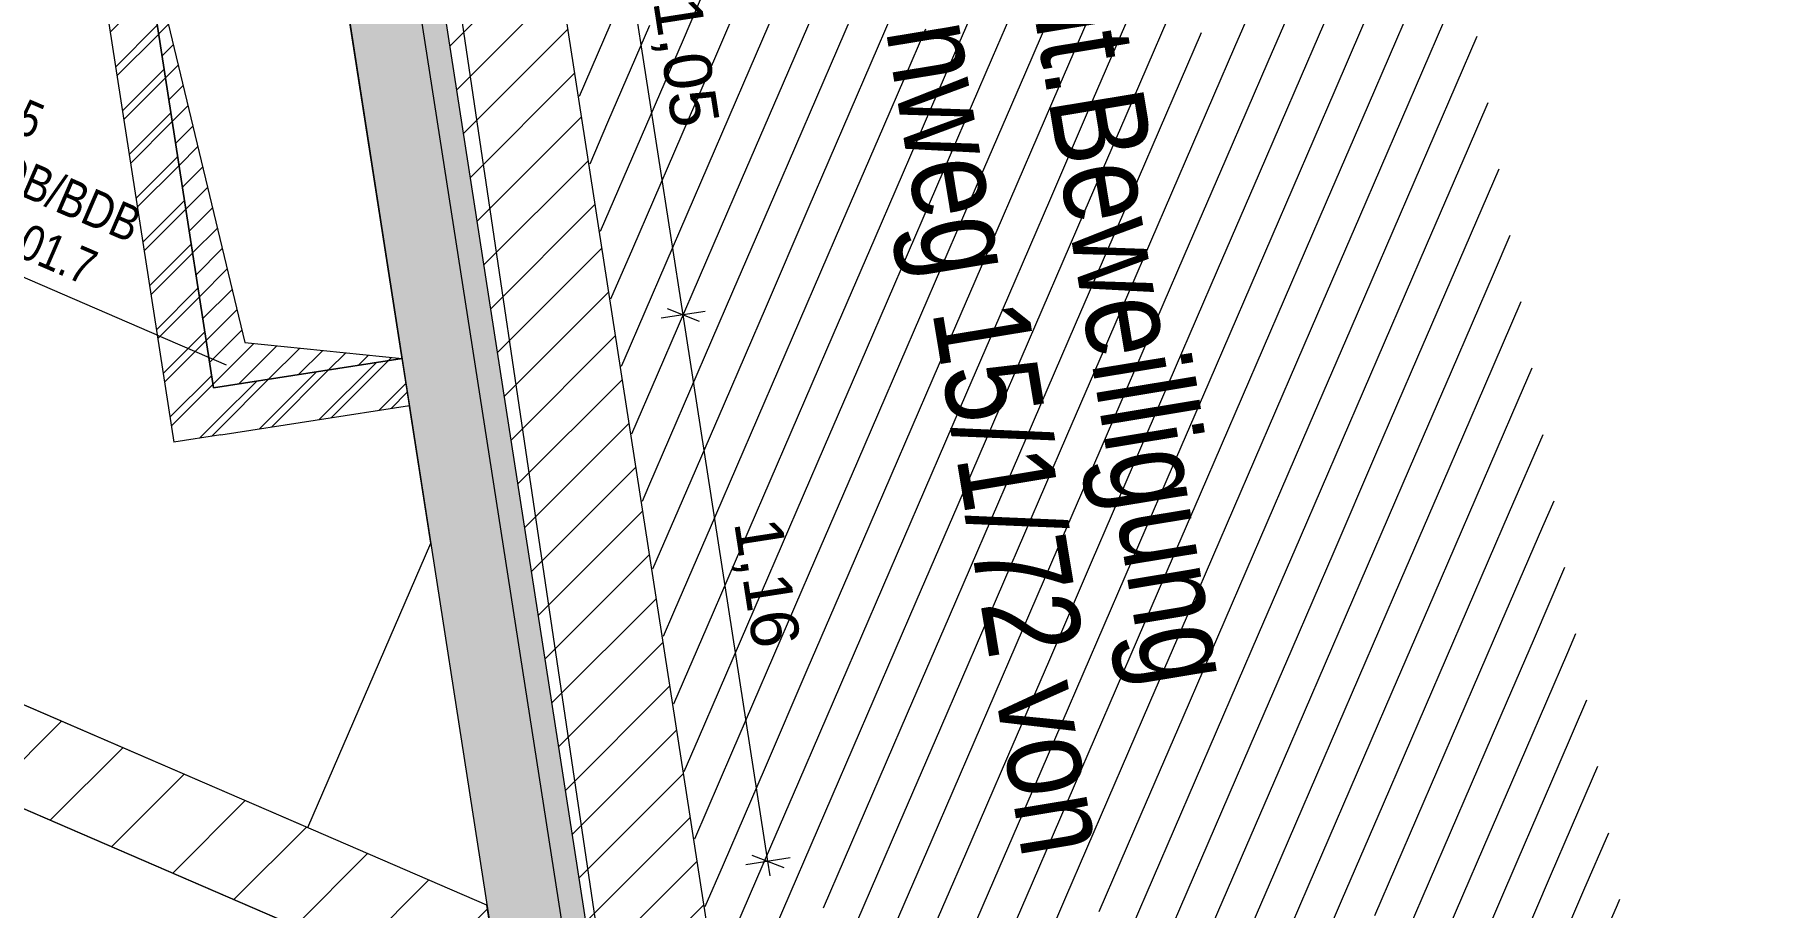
# Model space of a CAD drawing. Header units: millimetres. Extents: x 12535370 to 12566104, y 356204400 to 356234587.
# Drawn here: x 12555076 to 12558703, y 356214597 to 356216427 of the extents above; entities that cross this region are included whole.
import ezdxf
from ezdxf.enums import TextEntityAlignment as Align

# ---------------------------------------------------------------- set-up
doc = ezdxf.new("R2010")
doc.units = ezdxf.units.MM
doc.header["$MEASUREMENT"] = 0
doc.set_wipeout_variables(frame=1)
doc.linetypes.add('Dot & Dashed', pattern=[6702.78, 3527.78, -1763.89, 0, -1411.11])
doc.linetypes.add('Wipeout_Contour', pattern=[1000, 0, -1000])
for name, color, linetype in [('New_010 Aussenwände', 7, 'Continuous'), ('New_035 Decken', 7, 'Continuous'), ('New_080 Raumdefinitionen', 7, 'Continuous'), ('New_110 Bemassungen Ausführung', 7, 'Continuous'), ('New_290 Raster _ Achsen', 7, 'Continuous')]:
    doc.layers.add(name, color=color, linetype=linetype)
for name, color, linetype, lineweight in [('New_010 Aussenwände_Pen_No__1', 7, 'Continuous', 13), ('New_010 Aussenwände_Pen_No__96', 8, 'Continuous', 13), ('New_035 Decken_Pen_No__1', 7, 'Continuous', 13), ('New_110 Bemassungen Ausführung_Pen_No__1', 7, 'Continuous', 13), ('New_255 Plangrafiken_Pen_No__1', 7, 'Continuous', 13), ('New_255 Plangrafiken_Pen_No__21', 1, 'Continuous', 13), ('New_255 Plangrafiken_Pen_No__39', 8, 'Continuous', 13), ('New_290 Raster _ Achsen_Pen_No__108', 7, 'Continuous', 13), ('New_HKLS1_Pen_No__1', 7, 'Continuous', 13), ('New_HKLS1_Pen_No__21', 1, 'Continuous', 13)]:
    doc.layers.add(name, color=color, linetype=linetype, lineweight=lineweight)
doc.layers.add('New_HKLS1_Pen_No__65', color=20, linetype='Continuous', lineweight=13, true_color=0xfa2d16)
doc.styles.add('GENERATED_STYLE_1', font='arial.ttf')
doc.styles.add('GENERATED_STYLE_2', font='arial.ttf', dxfattribs={"width": 0.8})
doc.dimstyles.new('GENERATED_STYLE__1', dxfattribs={"dimtxt": 125, "dimasz": 47.5, "dimexe": 0.18, "dimexo": 2, "dimgap": 0, "dimtad": 1, "dimlfac": 0.001, "dimzin": 0, "dimdsep": 46, "dimtxsty": 'GENERATED_STYLE_1', "dimblk": 'ARROWHEAD_2', "dimblk1": 'ARROWHEAD_2', "dimblk2": 'ARROWHEAD_2', "dimcen": 0.09, "dimclrd": 7, "dimclre": 7, "dimclrt": 7, "dimadec": 0, "dimazin": 0, "dimtfac": 1, "dimtdec": 4, "dimtmove": 0, "dimatfit": 3, "dimfxl": 1, "dimtolj": 1, "dimtzin": 0, "dimarcsym": 0})
doc.dimstyles.new('GENERATED_STYLE__2', dxfattribs={"dimtxt": 100, "dimasz": 47.5, "dimexe": 0.18, "dimexo": 2, "dimgap": 0, "dimtad": 1, "dimlfac": 0.001, "dimzin": 0, "dimdsep": 46, "dimtxsty": 'GENERATED_STYLE_1', "dimblk": 'ARROWHEAD_2', "dimblk1": 'ARROWHEAD_2', "dimblk2": 'ARROWHEAD_2', "dimcen": 0.09, "dimclrd": 7, "dimclre": 7, "dimclrt": 7, "dimadec": 0, "dimazin": 0, "dimtfac": 1, "dimtdec": 4, "dimtmove": 0, "dimatfit": 3, "dimfxl": 1, "dimtolj": 1, "dimtzin": 0, "dimarcsym": 0})
pattern_1 = [(45, (12240439.16, 356160438.356), (-53.033009, 53.033009), []), (45, (12240428.55, 356160448.96), (-53.033009, 53.033009), [])]

# ---------------------------------------------------------------- blocks, each defined once
blk = doc.blocks.new('*X25', base_point=(12240439.2, 356160438.4))
at = {"layer": 'New_255 Plangrafiken_Pen_No__39', "color": 8, "linetype": 'Continuous', "lineweight": 13}
for p, q in [((12556524.2, 356216620), (12556436.1, 356216416.1)), ((12556524.2, 356216620), (12556436.1, 356216416.1)), ((12557102.7, 356216612.1), (12557014.6, 356216408.1)), ((12557102.7, 356216612.1), (12557014.6, 356216408.1)), ((12557681.1, 356216604.1), (12557593, 356216400.2)), ((12557681.1, 356216604.1), (12557593, 356216400.2)), ((12556594.2, 356216589.7), (12556506.2, 356216385.8)), ((12556594.2, 356216589.7), (12556506.2, 356216385.8)), ((12557172.7, 356216581.8), (12557084.6, 356216377.9)), ((12557172.7, 356216581.8), (12557084.6, 356216377.9)), ((12557751.2, 356216573.9), (12557663.1, 356216370)), ((12557751.2, 356216573.9), (12557663.1, 356216370)), ((12556664.3, 356216559.5), (12556576.2, 356216355.5)), ((12556664.3, 356216559.5), (12556576.2, 356216355.5)), ((12556734.4, 356216529.2), (12556646.3, 356216325.3)), ((12556734.4, 356216529.2), (12556646.3, 356216325.3)), ((12557242.8, 356216551.5), (12557154.7, 356216347.6)), ((12557242.8, 356216551.5), (12557154.7, 356216347.6)), ((12557821.2, 356216543.6), (12557733.1, 356216339.7)), ((12557821.2, 356216543.6), (12557733.1, 356216339.7)), ((12556804.4, 356216498.9), (12556716.3, 356216295)), ((12556804.4, 356216498.9), (12556716.3, 356216295)), ((12557312.8, 356216521.3), (12557224.7, 356216317.4)), ((12557312.8, 356216521.3), (12557224.7, 356216317.4)), ((12557382.9, 356216491), (12557294.8, 356216287.1)), ((12557382.9, 356216491), (12557294.8, 356216287.1)), ((12557891.3, 356216513.3), (12557803.2, 356216309.4)), ((12557891.3, 356216513.3), (12557803.2, 356216309.4)), ((12556296, 356216476.6), (12556218.4, 356216297)), ((12556296, 356216476.6), (12556218.4, 356216297)), ((12556874.5, 356216468.7), (12556786.4, 356216264.8)), ((12556874.5, 356216468.7), (12556786.4, 356216264.8)), ((12557452.9, 356216460.7), (12557364.8, 356216256.8)), ((12557452.9, 356216460.7), (12557364.8, 356216256.8)), ((12557961.3, 356216483.1), (12557873.3, 356216279.2)), ((12557961.3, 356216483.1), (12557873.3, 356216279.2)), ((12558031.4, 356216452.8), (12557943.3, 356216248.9)), ((12558031.4, 356216452.8), (12557943.3, 356216248.9)), ((12556366, 356216446.3), (12556278, 356216242.4)), ((12556366, 356216446.3), (12556278, 356216242.4)), ((12556436.1, 356216416.1), (12556348, 356216212.2)), ((12556436.1, 356216416.1), (12556348, 356216212.2)), ((12556944.5, 356216438.4), (12556856.4, 356216234.5)), ((12556944.5, 356216438.4), (12556856.4, 356216234.5)), ((12557523, 356216430.5), (12557434.9, 356216226.6)), ((12557523, 356216430.5), (12557434.9, 356216226.6)), ((12558101.4, 356216422.6), (12558013.4, 356216218.6)), ((12558101.4, 356216422.6), (12558013.4, 356216218.6)), ((12558101.7, 356216423.2), (12558101.4, 356216422.6)), ((12558101.7, 356216423.2), (12558101.4, 356216422.6)), ((12556506.2, 356216385.8), (12556418.1, 356216181.9)), ((12556506.2, 356216385.8), (12556418.1, 356216181.9)), ((12557014.6, 356216408.1), (12556926.5, 356216204.2)), ((12557014.6, 356216408.1), (12556926.5, 356216204.2)), ((12557593, 356216400.2), (12557505, 356216196.3)), ((12557593, 356216400.2), (12557505, 356216196.3)), ((12556576.2, 356216355.5), (12556488.1, 356216151.6)), ((12556576.2, 356216355.5), (12556488.1, 356216151.6)), ((12557084.6, 356216377.9), (12556996.5, 356216174)), ((12557084.6, 356216377.9), (12556996.5, 356216174)), ((12557154.7, 356216347.6), (12557066.6, 356216143.7)), ((12557154.7, 356216347.6), (12557066.6, 356216143.7)), ((12557663.1, 356216370), (12557575, 356216166)), ((12557663.1, 356216370), (12557575, 356216166)), ((12556646.3, 356216325.3), (12556558.2, 356216121.4)), ((12556646.3, 356216325.3), (12556558.2, 356216121.4)), ((12557224.7, 356216317.4), (12557136.6, 356216113.4)), ((12557224.7, 356216317.4), (12557136.6, 356216113.4)), ((12557733.1, 356216339.7), (12557645.1, 356216135.8)), ((12557733.1, 356216339.7), (12557645.1, 356216135.8)), ((12557803.2, 356216309.4), (12557715.1, 356216105.5)), ((12557803.2, 356216309.4), (12557715.1, 356216105.5)), ((12556716.3, 356216295), (12556628.2, 356216091.1)), ((12556716.3, 356216295), (12556628.2, 356216091.1)), ((12557294.8, 356216287.1), (12557206.7, 356216083.2)), ((12557294.8, 356216287.1), (12557206.7, 356216083.2)), ((12557873.3, 356216279.2), (12557785.2, 356216075.3)), ((12557873.3, 356216279.2), (12557785.2, 356216075.3)), ((12558124.7, 356216284), (12558083.4, 356216188.4)), ((12558124.7, 356216284), (12558083.4, 356216188.4)), ((12556278, 356216242.4), (12556240.4, 356216155.4)), ((12556278, 356216242.4), (12556240.4, 356216155.4)), ((12556786.4, 356216264.8), (12556698.3, 356216060.8)), ((12556786.4, 356216264.8), (12556698.3, 356216060.8)), ((12556856.4, 356216234.5), (12556768.3, 356216030.6)), ((12556856.4, 356216234.5), (12556768.3, 356216030.6)), ((12557364.8, 356216256.8), (12557276.8, 356216052.9)), ((12557364.8, 356216256.8), (12557276.8, 356216052.9)), ((12557943.3, 356216248.9), (12557855.2, 356216045)), ((12557943.3, 356216248.9), (12557855.2, 356216045)), ((12556348, 356216212.2), (12556262.4, 356216013.9)), ((12556348, 356216212.2), (12556262.4, 356216013.9)), ((12556926.5, 356216204.2), (12556838.4, 356216000.3)), ((12556926.5, 356216204.2), (12556838.4, 356216000.3)), ((12557434.9, 356216226.6), (12557346.8, 356216022.7)), ((12557434.9, 356216226.6), (12557346.8, 356216022.7)), ((12558013.4, 356216218.6), (12557925.3, 356216014.7)), ((12558013.4, 356216218.6), (12557925.3, 356216014.7)), ((12556418.1, 356216181.9), (12556330, 356215978)), ((12556418.1, 356216181.9), (12556330, 356215978)), ((12556996.5, 356216174), (12556908.5, 356215970.1)), ((12556996.5, 356216174), (12556908.5, 356215970.1)), ((12557505, 356216196.3), (12557416.9, 356215992.4)), ((12557505, 356216196.3), (12557416.9, 356215992.4)), ((12557575, 356216166), (12557486.9, 356215962.1)), ((12557575, 356216166), (12557486.9, 356215962.1)), ((12558083.4, 356216188.4), (12557995.3, 356215984.5)), ((12558083.4, 356216188.4), (12557995.3, 356215984.5)), ((12556488.1, 356216151.6), (12556400, 356215947.7)), ((12556488.1, 356216151.6), (12556400, 356215947.7)), ((12557066.6, 356216143.7), (12556978.5, 356215939.8)), ((12557066.6, 356216143.7), (12556978.5, 356215939.8)), ((12557645.1, 356216135.8), (12557557, 356215931.9)), ((12557645.1, 356216135.8), (12557557, 356215931.9)), ((12558147.7, 356216144.8), (12558065.4, 356215954.2)), ((12558147.7, 356216144.8), (12558065.4, 356215954.2)), ((12556558.2, 356216121.4), (12556470.1, 356215917.5)), ((12556558.2, 356216121.4), (12556470.1, 356215917.5)), ((12556628.2, 356216091.1), (12556540.1, 356215887.2)), ((12556628.2, 356216091.1), (12556540.1, 356215887.2)), ((12557136.6, 356216113.4), (12557048.6, 356215909.5)), ((12557136.6, 356216113.4), (12557048.6, 356215909.5)), ((12557715.1, 356216105.5), (12557627, 356215901.6)), ((12557715.1, 356216105.5), (12557627, 356215901.6)), ((12556698.3, 356216060.8), (12556610.2, 356215856.9)), ((12556698.3, 356216060.8), (12556610.2, 356215856.9)), ((12557206.7, 356216083.2), (12557118.6, 356215879.3)), ((12557206.7, 356216083.2), (12557118.6, 356215879.3)), ((12557276.8, 356216052.9), (12557188.7, 356215849)), ((12557276.8, 356216052.9), (12557188.7, 356215849)), ((12557785.2, 356216075.3), (12557697.1, 356215871.3)), ((12557785.2, 356216075.3), (12557697.1, 356215871.3)), ((12556768.3, 356216030.6), (12556680.3, 356215826.7)), ((12556768.3, 356216030.6), (12556680.3, 356215826.7)), ((12557346.8, 356216022.7), (12557258.7, 356215818.7)), ((12557346.8, 356216022.7), (12557258.7, 356215818.7)), ((12557855.2, 356216045), (12557767.1, 356215841.1)), ((12557855.2, 356216045), (12557767.1, 356215841.1)), ((12556838.4, 356216000.3), (12556750.3, 356215796.4)), ((12556838.4, 356216000.3), (12556750.3, 356215796.4)), ((12557416.9, 356215992.4), (12557328.8, 356215788.5)), ((12557416.9, 356215992.4), (12557328.8, 356215788.5)), ((12557925.3, 356216014.7), (12557837.2, 356215810.8)), ((12557925.3, 356216014.7), (12557837.2, 356215810.8)), ((12557995.3, 356215984.5), (12557907.2, 356215780.6)), ((12557995.3, 356215984.5), (12557907.2, 356215780.6)), ((12558170.7, 356216005.6), (12558135.4, 356215923.9)), ((12558170.7, 356216005.6), (12558135.4, 356215923.9)), ((12556330, 356215978), (12556284.3, 356215872.3)), ((12556330, 356215978), (12556284.3, 356215872.3)), ((12556400, 356215947.7), (12556312, 356215743.8)), ((12556400, 356215947.7), (12556312, 356215743.8)), ((12556908.5, 356215970.1), (12556820.4, 356215766.1)), ((12556908.5, 356215970.1), (12556820.4, 356215766.1)), ((12557486.9, 356215962.1), (12557398.8, 356215758.2)), ((12557486.9, 356215962.1), (12557398.8, 356215758.2)), ((12558065.4, 356215954.2), (12557977.3, 356215750.3)), ((12558065.4, 356215954.2), (12557977.3, 356215750.3)), ((12556470.1, 356215917.5), (12556382, 356215713.5)), ((12556470.1, 356215917.5), (12556382, 356215713.5)), ((12556978.5, 356215939.8), (12556890.4, 356215735.9)), ((12556978.5, 356215939.8), (12556890.4, 356215735.9)), ((12557048.6, 356215909.5), (12556960.5, 356215705.6)), ((12557048.6, 356215909.5), (12556960.5, 356215705.6)), ((12557557, 356215931.9), (12557468.9, 356215728)), ((12557557, 356215931.9), (12557468.9, 356215728)), ((12558135.4, 356215923.9), (12558047.4, 356215720)), ((12558135.4, 356215923.9), (12558047.4, 356215720)), ((12556540.1, 356215887.2), (12556452.1, 356215683.3)), ((12556540.1, 356215887.2), (12556452.1, 356215683.3)), ((12557118.6, 356215879.3), (12557030.5, 356215675.4)), ((12557118.6, 356215879.3), (12557030.5, 356215675.4)), ((12557627, 356215901.6), (12557538.9, 356215697.7)), ((12557627, 356215901.6), (12557538.9, 356215697.7)), ((12556610.2, 356215856.9), (12556522.1, 356215653)), ((12556610.2, 356215856.9), (12556522.1, 356215653)), ((12557188.7, 356215849), (12557100.6, 356215645.1)), ((12557188.7, 356215849), (12557100.6, 356215645.1)), ((12557697.1, 356215871.3), (12557609, 356215667.4)), ((12557697.1, 356215871.3), (12557609, 356215667.4)), ((12557767.1, 356215841.1), (12557679.1, 356215637.2)), ((12557767.1, 356215841.1), (12557679.1, 356215637.2)), ((12558193.7, 356215866.4), (12558117.4, 356215689.8)), ((12558193.7, 356215866.4), (12558117.4, 356215689.8)), ((12556680.3, 356215826.7), (12556592.2, 356215622.8)), ((12556680.3, 356215826.7), (12556592.2, 356215622.8)), ((12557258.7, 356215818.7), (12557170.6, 356215614.8)), ((12557258.7, 356215818.7), (12557170.6, 356215614.8)), ((12557837.2, 356215810.8), (12557749.1, 356215606.9)), ((12557837.2, 356215810.8), (12557749.1, 356215606.9)), ((12556750.3, 356215796.4), (12556662.2, 356215592.5)), ((12556750.3, 356215796.4), (12556662.2, 356215592.5)), ((12556820.4, 356215766.1), (12556732.3, 356215562.2)), ((12556820.4, 356215766.1), (12556732.3, 356215562.2)), ((12557328.8, 356215788.5), (12557240.7, 356215584.6)), ((12557328.8, 356215788.5), (12557240.7, 356215584.6)), ((12557907.2, 356215780.6), (12557819.2, 356215576.6)), ((12557907.2, 356215780.6), (12557819.2, 356215576.6)), ((12556312, 356215743.8), (12556306.3, 356215730.7)), ((12556312, 356215743.8), (12556306.3, 356215730.7)), ((12556890.4, 356215735.9), (12556802.3, 356215532)), ((12556890.4, 356215735.9), (12556802.3, 356215532)), ((12557398.8, 356215758.2), (12557310.7, 356215554.3)), ((12557398.8, 356215758.2), (12557310.7, 356215554.3)), ((12557468.9, 356215728), (12557380.8, 356215524)), ((12557468.9, 356215728), (12557380.8, 356215524)), ((12557977.3, 356215750.3), (12557889.2, 356215546.4)), ((12557977.3, 356215750.3), (12557889.2, 356215546.4)), ((12558216.7, 356215727.2), (12558187.5, 356215659.5)), ((12558216.7, 356215727.2), (12558187.5, 356215659.5)), ((12556382, 356215713.5), (12556328.3, 356215589.2)), ((12556382, 356215713.5), (12556328.3, 356215589.2)), ((12556960.5, 356215705.6), (12556872.4, 356215501.7)), ((12556960.5, 356215705.6), (12556872.4, 356215501.7)), ((12557538.9, 356215697.7), (12557450.9, 356215493.8)), ((12557538.9, 356215697.7), (12557450.9, 356215493.8)), ((12558047.4, 356215720), (12557959.3, 356215516.1)), ((12558047.4, 356215720), (12557959.3, 356215516.1)), ((12556452.1, 356215683.3), (12556364, 356215479.4)), ((12556452.1, 356215683.3), (12556364, 356215479.4)), ((12557030.5, 356215675.4), (12556942.4, 356215471.4)), ((12557030.5, 356215675.4), (12556942.4, 356215471.4)), ((12557609, 356215667.4), (12557520.9, 356215463.5)), ((12557609, 356215667.4), (12557520.9, 356215463.5)), ((12558117.4, 356215689.8), (12558029.3, 356215485.9)), ((12558117.4, 356215689.8), (12558029.3, 356215485.9)), ((12558187.5, 356215659.5), (12558099.4, 356215455.6)), ((12558187.5, 356215659.5), (12558099.4, 356215455.6)), ((12556522.1, 356215653), (12556434, 356215449.1)), ((12556522.1, 356215653), (12556434, 356215449.1)), ((12556592.2, 356215622.8), (12556504.1, 356215418.8)), ((12556592.2, 356215622.8), (12556504.1, 356215418.8)), ((12557100.6, 356215645.1), (12557012.5, 356215441.2)), ((12557100.6, 356215645.1), (12557012.5, 356215441.2)), ((12557679.1, 356215637.2), (12557591, 356215433.3)), ((12557679.1, 356215637.2), (12557591, 356215433.3)), ((12556662.2, 356215592.5), (12556574.1, 356215388.6)), ((12556662.2, 356215592.5), (12556574.1, 356215388.6)), ((12557170.6, 356215614.8), (12557082.6, 356215410.9)), ((12557170.6, 356215614.8), (12557082.6, 356215410.9)), ((12557240.7, 356215584.6), (12557152.6, 356215380.7)), ((12557240.7, 356215584.6), (12557152.6, 356215380.7)), ((12557749.1, 356215606.9), (12557661, 356215403)), ((12557749.1, 356215606.9), (12557661, 356215403)), ((12558239.7, 356215588), (12558169.4, 356215425.3)), ((12558239.7, 356215588), (12558169.4, 356215425.3)), ((12556732.3, 356215562.2), (12556644.2, 356215358.3)), ((12556732.3, 356215562.2), (12556644.2, 356215358.3)), ((12557310.7, 356215554.3), (12557222.7, 356215350.4)), ((12557310.7, 356215554.3), (12557222.7, 356215350.4)), ((12557819.2, 356215576.6), (12557731.1, 356215372.7)), ((12557819.2, 356215576.6), (12557731.1, 356215372.7)), ((12557889.2, 356215546.4), (12557801.1, 356215342.5)), ((12557889.2, 356215546.4), (12557801.1, 356215342.5)), ((12556802.3, 356215532), (12556714.2, 356215328.1)), ((12556802.3, 356215532), (12556714.2, 356215328.1)), ((12557380.8, 356215524), (12557292.7, 356215320.1)), ((12557380.8, 356215524), (12557292.7, 356215320.1)), ((12557959.3, 356215516.1), (12557871.2, 356215312.2)), ((12557959.3, 356215516.1), (12557871.2, 356215312.2)), ((12556364, 356215479.4), (12556350.2, 356215447.6)), ((12556364, 356215479.4), (12556350.2, 356215447.6)), ((12556872.4, 356215501.7), (12556784.3, 356215297.8)), ((12556872.4, 356215501.7), (12556784.3, 356215297.8)), ((12557450.9, 356215493.8), (12557362.8, 356215289.9)), ((12557450.9, 356215493.8), (12557362.8, 356215289.9)), ((12558029.3, 356215485.9), (12557941.2, 356215281.9)), ((12558029.3, 356215485.9), (12557941.2, 356215281.9)), ((12556434, 356215449.1), (12556372.2, 356215306)), ((12556434, 356215449.1), (12556372.2, 356215306)), ((12556942.4, 356215471.4), (12556854.4, 356215267.5)), ((12556942.4, 356215471.4), (12556854.4, 356215267.5)), ((12557012.5, 356215441.2), (12556924.4, 356215237.3)), ((12557012.5, 356215441.2), (12556924.4, 356215237.3)), ((12557520.9, 356215463.5), (12557432.8, 356215259.6)), ((12557520.9, 356215463.5), (12557432.8, 356215259.6)), ((12558099.4, 356215455.6), (12558011.3, 356215251.7)), ((12558099.4, 356215455.6), (12558011.3, 356215251.7)), ((12558262.7, 356215448.8), (12558239.5, 356215395.1)), ((12558262.7, 356215448.8), (12558239.5, 356215395.1)), ((12556504.1, 356215418.8), (12556416, 356215214.9)), ((12556504.1, 356215418.8), (12556416, 356215214.9)), ((12557082.6, 356215410.9), (12556994.5, 356215207)), ((12557082.6, 356215410.9), (12556994.5, 356215207)), ((12557591, 356215433.3), (12557502.9, 356215229.3)), ((12557591, 356215433.3), (12557502.9, 356215229.3)), ((12557661, 356215403), (12557572.9, 356215199.1)), ((12557661, 356215403), (12557572.9, 356215199.1)), ((12558169.4, 356215425.3), (12558081.3, 356215221.4)), ((12558169.4, 356215425.3), (12558081.3, 356215221.4)), ((12556574.1, 356215388.6), (12556486.1, 356215184.7)), ((12556574.1, 356215388.6), (12556486.1, 356215184.7)), ((12557152.6, 356215380.7), (12557064.5, 356215176.7)), ((12557152.6, 356215380.7), (12557064.5, 356215176.7)), ((12557731.1, 356215372.7), (12557643, 356215168.8)), ((12557731.1, 356215372.7), (12557643, 356215168.8)), ((12558239.5, 356215395.1), (12558151.4, 356215191.2)), ((12558239.5, 356215395.1), (12558151.4, 356215191.2)), ((12556644.2, 356215358.3), (12556556.1, 356215154.4)), ((12556644.2, 356215358.3), (12556556.1, 356215154.4)), ((12556714.2, 356215328.1), (12556626.2, 356215124.2)), ((12556714.2, 356215328.1), (12556626.2, 356215124.2)), ((12557222.7, 356215350.4), (12557134.6, 356215146.5)), ((12557222.7, 356215350.4), (12557134.6, 356215146.5)), ((12557801.1, 356215342.5), (12557713, 356215138.6)), ((12557801.1, 356215342.5), (12557713, 356215138.6)), ((12556784.3, 356215297.8), (12556696.2, 356215093.9)), ((12556784.3, 356215297.8), (12556696.2, 356215093.9)), ((12557292.7, 356215320.1), (12557204.6, 356215116.2)), ((12557292.7, 356215320.1), (12557204.6, 356215116.2)), ((12557871.2, 356215312.2), (12557783.1, 356215108.3)), ((12557871.2, 356215312.2), (12557783.1, 356215108.3)), ((12558285.7, 356215309.6), (12558221.5, 356215160.9)), ((12558285.7, 356215309.6), (12558221.5, 356215160.9)), ((12556854.4, 356215267.5), (12556766.3, 356215063.6)), ((12556854.4, 356215267.5), (12556766.3, 356215063.6)), ((12557362.8, 356215289.9), (12557274.7, 356215086)), ((12557362.8, 356215289.9), (12557274.7, 356215086)), ((12557432.8, 356215259.6), (12557344.7, 356215055.7)), ((12557432.8, 356215259.6), (12557344.7, 356215055.7)), ((12557941.2, 356215281.9), (12557853.2, 356215078)), ((12557941.2, 356215281.9), (12557853.2, 356215078)), ((12556924.4, 356215237.3), (12556836.3, 356215033.4)), ((12556924.4, 356215237.3), (12556836.3, 356215033.4)), ((12557502.9, 356215229.3), (12557414.8, 356215025.4)), ((12557502.9, 356215229.3), (12557414.8, 356215025.4)), ((12558011.3, 356215251.7), (12557923.2, 356215047.8)), ((12558011.3, 356215251.7), (12557923.2, 356215047.8)), ((12558081.3, 356215221.4), (12557993.3, 356215017.5)), ((12558081.3, 356215221.4), (12557993.3, 356215017.5)), ((12556416, 356215214.9), (12556394.2, 356215164.5)), ((12556416, 356215214.9), (12556394.2, 356215164.5)), ((12556486.1, 356215184.7), (12556416.2, 356215022.9)), ((12556486.1, 356215184.7), (12556416.2, 356215022.9)), ((12556994.5, 356215207), (12556906.4, 356215003.1)), ((12556994.5, 356215207), (12556906.4, 356215003.1)), ((12557572.9, 356215199.1), (12557484.8, 356214995.2)), ((12557572.9, 356215199.1), (12557484.8, 356214995.2)), ((12558151.4, 356215191.2), (12558063.3, 356214987.2)), ((12558151.4, 356215191.2), (12558063.3, 356214987.2)), ((12556556.1, 356215154.4), (12556468, 356214950.5)), ((12556556.1, 356215154.4), (12556468, 356214950.5)), ((12557064.5, 356215176.7), (12556976.4, 356214972.8)), ((12557064.5, 356215176.7), (12556976.4, 356214972.8)), ((12557134.6, 356215146.5), (12557046.5, 356214942.6)), ((12557134.6, 356215146.5), (12557046.5, 356214942.6)), ((12557643, 356215168.8), (12557554.9, 356214964.9)), ((12557643, 356215168.8), (12557554.9, 356214964.9)), ((12558221.5, 356215160.9), (12558133.4, 356214957)), ((12558221.5, 356215160.9), (12558133.4, 356214957)), ((12558308.7, 356215170.4), (12558291.5, 356215130.6)), ((12558308.7, 356215170.4), (12558291.5, 356215130.6)), ((12556626.2, 356215124.2), (12556538.1, 356214920.2)), ((12556626.2, 356215124.2), (12556538.1, 356214920.2)), ((12557204.6, 356215116.2), (12557116.5, 356214912.3)), ((12557204.6, 356215116.2), (12557116.5, 356214912.3)), ((12557713, 356215138.6), (12557625, 356214934.7)), ((12557713, 356215138.6), (12557625, 356214934.7)), ((12558291.5, 356215130.6), (12558203.4, 356214926.7)), ((12558291.5, 356215130.6), (12558203.4, 356214926.7)), ((12556696.2, 356215093.9), (12556608.1, 356214890)), ((12556696.2, 356215093.9), (12556608.1, 356214890)), ((12557274.7, 356215086), (12557186.6, 356214882.1)), ((12557274.7, 356215086), (12557186.6, 356214882.1)), ((12557783.1, 356215108.3), (12557695, 356214904.4)), ((12557783.1, 356215108.3), (12557695, 356214904.4)), ((12557853.2, 356215078), (12557765.1, 356214874.1)), ((12557853.2, 356215078), (12557765.1, 356214874.1)), ((12556766.3, 356215063.6), (12556678.2, 356214859.7)), ((12556766.3, 356215063.6), (12556678.2, 356214859.7)), ((12557344.7, 356215055.7), (12557256.7, 356214851.8)), ((12557344.7, 356215055.7), (12557256.7, 356214851.8)), ((12557923.2, 356215047.8), (12557835.1, 356214843.9)), ((12557923.2, 356215047.8), (12557835.1, 356214843.9)), ((12556836.3, 356215033.4), (12556748.2, 356214829.5)), ((12556836.3, 356215033.4), (12556748.2, 356214829.5)), ((12556906.4, 356215003.1), (12556818.3, 356214799.2)), ((12556906.4, 356215003.1), (12556818.3, 356214799.2)), ((12557414.8, 356215025.4), (12557326.7, 356214821.5)), ((12557414.8, 356215025.4), (12557326.7, 356214821.5)), ((12557993.3, 356215017.5), (12557905.2, 356214813.6)), ((12557993.3, 356215017.5), (12557905.2, 356214813.6)), ((12558331.7, 356215031.2), (12558273.5, 356214896.5)), ((12558331.7, 356215031.2), (12558273.5, 356214896.5)), ((12556976.4, 356214972.8), (12556888.3, 356214768.9)), ((12556976.4, 356214972.8), (12556888.3, 356214768.9)), ((12557484.8, 356214995.2), (12557396.8, 356214791.3)), ((12557484.8, 356214995.2), (12557396.8, 356214791.3)), ((12557554.9, 356214964.9), (12557466.8, 356214761)), ((12557554.9, 356214964.9), (12557466.8, 356214761)), ((12558063.3, 356214987.2), (12557975.2, 356214783.3)), ((12558063.3, 356214987.2), (12557975.2, 356214783.3)), ((12556468, 356214950.5), (12556438.1, 356214881.3)), ((12556468, 356214950.5), (12556438.1, 356214881.3)), ((12557046.5, 356214942.6), (12556958.4, 356214738.7)), ((12557046.5, 356214942.6), (12556958.4, 356214738.7)), ((12557625, 356214934.7), (12557536.9, 356214730.7)), ((12557625, 356214934.7), (12557536.9, 356214730.7)), ((12558133.4, 356214957), (12558045.3, 356214753.1)), ((12558133.4, 356214957), (12558045.3, 356214753.1)), ((12556538.1, 356214920.2), (12556460.1, 356214739.8)), ((12556538.1, 356214920.2), (12556460.1, 356214739.8)), ((12557116.5, 356214912.3), (12557028.5, 356214708.4)), ((12557116.5, 356214912.3), (12557028.5, 356214708.4)), ((12557695, 356214904.4), (12557606.9, 356214700.5)), ((12557695, 356214904.4), (12557606.9, 356214700.5)), ((12558203.4, 356214926.7), (12558115.3, 356214722.8)), ((12558203.4, 356214926.7), (12558115.3, 356214722.8)), ((12558273.5, 356214896.5), (12558185.4, 356214692.6)), ((12558273.5, 356214896.5), (12558185.4, 356214692.6)), ((12556608.1, 356214890), (12556520, 356214686.1)), ((12556608.1, 356214890), (12556520, 356214686.1)), ((12556678.2, 356214859.7), (12556590.1, 356214655.8)), ((12556678.2, 356214859.7), (12556590.1, 356214655.8)), ((12557186.6, 356214882.1), (12557098.5, 356214678.1)), ((12557186.6, 356214882.1), (12557098.5, 356214678.1)), ((12557765.1, 356214874.1), (12557677, 356214670.2)), ((12557765.1, 356214874.1), (12557677, 356214670.2)), ((12558343.5, 356214866.2), (12558255.4, 356214662.3)), ((12558343.5, 356214866.2), (12558255.4, 356214662.3)), ((12558354.7, 356214892), (12558343.5, 356214866.2)), ((12558354.7, 356214892), (12558343.5, 356214866.2)), ((12556748.2, 356214829.5), (12556660.2, 356214625.5)), ((12556748.2, 356214829.5), (12556660.2, 356214625.5)), ((12557256.7, 356214851.8), (12557168.6, 356214647.9)), ((12557256.7, 356214851.8), (12557168.6, 356214647.9)), ((12557326.7, 356214821.5), (12557238.6, 356214617.6)), ((12557326.7, 356214821.5), (12557238.6, 356214617.6)), ((12557835.1, 356214843.9), (12557747, 356214640)), ((12557835.1, 356214843.9), (12557747, 356214640)), ((12556818.3, 356214799.2), (12556730.2, 356214595.3)), ((12556818.3, 356214799.2), (12556730.2, 356214595.3)), ((12557396.8, 356214791.3), (12557308.7, 356214587.4)), ((12557396.8, 356214791.3), (12557308.7, 356214587.4)), ((12557905.2, 356214813.6), (12557817.1, 356214609.7)), ((12557905.2, 356214813.6), (12557817.1, 356214609.7)), ((12556888.3, 356214768.9), (12556800.3, 356214565)), ((12556888.3, 356214768.9), (12556800.3, 356214565)), ((12557466.8, 356214761), (12557378.7, 356214557.1)), ((12557466.8, 356214761), (12557378.7, 356214557.1)), ((12557975.2, 356214783.3), (12557887.1, 356214579.4)), ((12557975.2, 356214783.3), (12557887.1, 356214579.4)), ((12558045.3, 356214753.1), (12557957.2, 356214549.2)), ((12558045.3, 356214753.1), (12557957.2, 356214549.2)), ((12558377.7, 356214752.8), (12558325.5, 356214632)), ((12558377.7, 356214752.8), (12558325.5, 356214632)), ((12556958.4, 356214738.7), (12556870.3, 356214534.8)), ((12556958.4, 356214738.7), (12556870.3, 356214534.8)), ((12557536.9, 356214730.7), (12557448.8, 356214526.8)), ((12557536.9, 356214730.7), (12557448.8, 356214526.8)), ((12558115.3, 356214722.8), (12558027.3, 356214518.9)), ((12558115.3, 356214722.8), (12558027.3, 356214518.9)), ((12556520, 356214686.1), (12556482.1, 356214598.2)), ((12556520, 356214686.1), (12556482.1, 356214598.2)), ((12557028.5, 356214708.4), (12556940.4, 356214504.5)), ((12557028.5, 356214708.4), (12556940.4, 356214504.5)), ((12557098.5, 356214678.1), (12557010.4, 356214474.2)), ((12557098.5, 356214678.1), (12557010.4, 356214474.2)), ((12557606.9, 356214700.5), (12557518.8, 356214496.6)), ((12557606.9, 356214700.5), (12557518.8, 356214496.6)), ((12558185.4, 356214692.6), (12558097.3, 356214488.6)), ((12558185.4, 356214692.6), (12558097.3, 356214488.6)), ((12556590.1, 356214655.8), (12556504.1, 356214456.6)), ((12556590.1, 356214655.8), (12556504.1, 356214456.6)), ((12557168.6, 356214647.9), (12557080.5, 356214444)), ((12557168.6, 356214647.9), (12557080.5, 356214444)), ((12557677, 356214670.2), (12557588.9, 356214466.3)), ((12557677, 356214670.2), (12557588.9, 356214466.3)), ((12557747, 356214640), (12557658.9, 356214436)), ((12557747, 356214640), (12557658.9, 356214436)), ((12558255.4, 356214662.3), (12558167.4, 356214458.4)), ((12558255.4, 356214662.3), (12558167.4, 356214458.4)), ((12556660.2, 356214625.5), (12556572.1, 356214421.6)), ((12556660.2, 356214625.5), (12556572.1, 356214421.6)), ((12557238.6, 356214617.6), (12557150.5, 356214413.7)), ((12557238.6, 356214617.6), (12557150.5, 356214413.7)), ((12557817.1, 356214609.7), (12557729, 356214405.8)), ((12557817.1, 356214609.7), (12557729, 356214405.8)), ((12558325.5, 356214632), (12558237.4, 356214428.1)), ((12558325.5, 356214632), (12558237.4, 356214428.1)), ((12558400.7, 356214613.6), (12558395.6, 356214601.8)), ((12558400.7, 356214613.6), (12558395.6, 356214601.8)), ((12558395.6, 356214601.8), (12558307.5, 356214397.9)), ((12558395.6, 356214601.8), (12558307.5, 356214397.9))]:
    blk.add_line(p, q, dxfattribs=at)
blk = doc.blocks.new('Fill_1', base_point=(12240439.2, 356160438.4))
at = {"layer": 'New_255 Plangrafiken_Pen_No__39', "color": 8, "linetype": 'Continuous', "lineweight": 13}
blk.add_blockref('*X25', (12240439.2, 356160438.4), dxfattribs=at)
blk = doc.blocks.new('Slab_1', base_point=(12542929.6, 356223038.7))
at = {"layer": 'New_035 Decken_Pen_No__1', "color": 7, "linetype": 'Continuous', "lineweight": 13, "flags": 128}
blk.add_lwpolyline([(12542929.6, 356223038.7), (12541729.5, 356220008.9), (12541917.5, 356219927.7), (12542850.3, 356219524.7), (12542740.1, 356219269.6), (12544695.9, 356218424.8), (12545797.5, 356217948.9), (12545847.8, 356218065.4), (12551728.4, 356215525.1), (12551105.2, 356214084.1), (12556682.6, 356211670.4), (12554963.4, 356223256.1), (12548042.8, 356226245.7), (12550247.8, 356231673.5), (12547059.2, 356232382), (12544971.2, 356227583.3), (12544785.9, 356227658.6), (12543689.8, 356224972.6)], close=True, dxfattribs=at)
blk = doc.blocks.new('Wall_25', base_point=(12557344.9, 356206105.5))
at = {"layer": 'New_010 Aussenwände', "linetype": 'Continuous', "lineweight": 0, "true_color": 0x000000}
h = blk.add_hatch(dxfattribs=at)
h.set_pattern_fill('BETON_BEWEHRT_SN46', color=18, style=0, pattern_type=2)
h.set_pattern_definition([(45, (12240439.16, 356160438.36), (-70.710678, 70.710678), [30, -20]), (45, (12240403.8, 356160473.71), (-70.710678, 70.710678), [100, 0])])
h.paths.add_polyline_path([(12555350.2, 356218942.1), (12557257.8, 356206666), (12557513.5, 356206323.1), (12555567.2, 356218848.3)])
h = blk.add_hatch(dxfattribs=at)
h.set_pattern_fill('BACKSTEIN', color=18, style=0, pattern_type=2)
h.set_pattern_definition([(45, (12240439.16, 356160438.356), (-53.033009, 53.033009), [])])
h.paths.add_polyline_path([(12555567.2, 356218848.3), (12557513.5, 356206323.1), (12557833, 356205894.6), (12555838.4, 356218731.2)])
at = {"layer": 'New_010 Aussenwände_Pen_No__1', "color": 7, "linetype": 'Continuous', "lineweight": 13}
blk.add_line((12557513.5, 356206323.1), (12555567.2, 356218848.3), dxfattribs=at)
at = {"layer": 'New_010 Aussenwände_Pen_No__1', "color": 7, "linetype": 'Continuous', "lineweight": 13, "flags": 128}
for points in [[(12555350.2, 356218942.1), (12557257.8, 356206666)], [(12557833, 356205894.6), (12555838.4, 356218731.2)]]:
    blk.add_lwpolyline(points, dxfattribs=at)
blk = doc.blocks.new('Wall_56', base_point=(12554087.5, 356215438.6))
at = {"layer": 'New_010 Aussenwände_Pen_No__96', "linetype": 'Continuous', "lineweight": 13}
h = blk.add_hatch(dxfattribs=at)
h.set_pattern_fill('COMMON_BRICK', color=8, style=0, pattern_type=2)
h.set_pattern_definition([(45, (12240439.16, 356160438.36), (-91.92388, 91.92388), [])])
h.paths.add_polyline_path([(12554087.5, 356215438.6), (12554008.2, 356215255), (12556060.9, 356214368.2), (12556024.6, 356214601.8)])
at = {"layer": 'New_010 Aussenwände_Pen_No__1', "color": 7, "linetype": 'Continuous', "lineweight": 13, "flags": 128}
for points in [[(12554087.5, 356215438.6), (12554008.2, 356215255)], [(12556024.6, 356214601.8), (12554087.5, 356215438.6)], [(12554008.2, 356215255), (12556060.9, 356214368.2)], [(12556060.9, 356214368.2), (12556024.6, 356214601.8)]]:
    blk.add_lwpolyline(points, dxfattribs=at)
blk = doc.blocks.new('Wall_77', base_point=(12555466.7, 356215587.5))
at = {"color": 254, "linetype": 'Wipeout_Contour', "lineweight": 0, "ltscale": 1425750368.731763}
blk.add_wipeout([(12555108.9, 356217238.5), (12555367.9, 356215572.1), (12555466.7, 356215587.5), (12555217.4, 356217191.7)], dxfattribs=at).dxf.layer = 'New_010 Aussenwände'
at = {"layer": 'New_010 Aussenwände', "linetype": 'Continuous', "lineweight": 0, "true_color": 0x000000}
h = blk.add_hatch(dxfattribs=at)
h.set_pattern_fill('INSULATION', color=18, style=0, pattern_type=2)
h.set_pattern_definition(pattern_1)
h.paths.add_polyline_path([(12555108.9, 356217238.5), (12555367.9, 356215572.1), (12555466.7, 356215587.5), (12555217.4, 356217191.7)])
at = {"layer": 'New_010 Aussenwände_Pen_No__1', "color": 7, "linetype": 'Continuous', "lineweight": 13, "flags": 128}
for points in [[(12555108.9, 356217238.5), (12555367.9, 356215572.1)], [(12555274.7, 356216822.7), (12555217.4, 356217191.7)], [(12555451.3, 356215686.3), (12555290.1, 356216723.8)], [(12555466.7, 356215587.5), (12555367.9, 356215572.1)]]:
    blk.add_lwpolyline(points, dxfattribs=at)
blk = doc.blocks.new('Wall_84', base_point=(12555451.3, 356215686.3))
at = {"color": 254, "linetype": 'Wipeout_Contour', "lineweight": 0, "ltscale": 1425747502.768492}
blk.add_wipeout([(12555466.7, 356215587.5), (12555861.9, 356215648.9), (12555846.6, 356215747.7), (12555451.3, 356215686.3)], dxfattribs=at).dxf.layer = 'New_010 Aussenwände'
at = {"layer": 'New_010 Aussenwände', "linetype": 'Continuous', "lineweight": 0, "true_color": 0x000000}
h = blk.add_hatch(dxfattribs=at)
h.set_pattern_fill('INSULATION', color=18, style=0, pattern_type=2)
h.set_pattern_definition(pattern_1)
h.paths.add_polyline_path([(12555466.7, 356215587.5), (12555861.9, 356215648.9), (12555846.6, 356215747.7), (12555451.3, 356215686.3)])
at = {"layer": 'New_010 Aussenwände_Pen_No__1', "color": 7, "linetype": 'Continuous', "lineweight": 13, "flags": 128}
for points in [[(12555846.6, 356215747.7), (12555451.3, 356215686.3)], [(12555861.9, 356215648.9), (12555846.6, 356215747.7)], [(12555466.7, 356215587.5), (12555861.9, 356215648.9)]]:
    blk.add_lwpolyline(points, dxfattribs=at)
blk = doc.blocks.new('Standard grid marker[64]', base_point=(12557581.8, 356205556.1))
at = {"layer": 'New_290 Raster _ Achsen_Pen_No__108', "color": 7, "linetype": 'Dot & Dashed', "lineweight": 13}
blk.add_line((12557428.3, 356206544.2), (12554130.1, 356227771.8), dxfattribs=at)
at = {"layer": 'New_290 Raster _ Achsen_Pen_No__108', "color": 7, "lineweight": 13, "style": 'GENERATED_STYLE_1'}
for tag, p in [('AC_MarkerText_1_1', (12553993, 356228998.9)), ('AC_MarkerText_1_0', (12557652, 356205449.2))]:
    blk.add_attdef(tag, text='', height=150, rotation=336.6365, dxfattribs=at).set_placement(p, align=Align.TOP_CENTER)
blk = doc.blocks.new('*D285', base_point=(12240439.2, 356160438.4))
at = {"layer": 'New_110 Bemassungen Ausführung_Pen_No__1', "color": 7, "linetype": 'Continuous', "lineweight": 13, "transparency": 16777216}
for p, q in [((12557594.3, 356223826.1), (12557599, 356223795.9)), ((12557552.7, 356223788.7), (12557645.3, 356223803.1)), ((12557632.7, 356223782.9), (12557565.4, 356223808.9)), ((12557599, 356223795.9), (12560319.7, 356206280.9)), ((12560273.4, 356206273.7), (12560366, 356206288.1)), ((12560286.1, 356206293.9), (12560353.4, 356206267.8)), ((12560319.7, 356206280.9), (12560324.4, 356206250.7))]:
    blk.add_line(p, q, dxfattribs=at)
at = {"layer": 'New_110 Bemassungen Ausführung_Pen_No__1', "color": 7, "lineweight": 13, "transparency": 16777216, "insert": (12558916.7, 356215280.7), "char_height": 125, "attachment_point": 7, "rotation": 278.8295, "style": 'GENERATED_STYLE_1'}
blk.add_mtext('\\A1;{\\pql;\\fArial|b0|i0|c0|p0;\\W1.000000;17,72\\fArial|b0|i0|c0|p0;\\W1.000000;\\A1{\\H.66x;\\S5^  ;}}', dxfattribs=at)
blk = doc.blocks.new('ARROWHEAD_2')
at = {"color": 0, "linetype": 'Continuous', "lineweight": 0}
for p, q in [((0, 0), (-1, 0)), ((-0.378, -0.655), (0.378, 0.655))]:
    blk.add_line(p, q, dxfattribs=at)
blk = doc.blocks.new('*D332', base_point=(12240439.2, 356160438.4))
at = {"layer": 'New_110 Bemassungen Ausführung_Pen_No__1', "color": 7, "linetype": 'Continuous', "lineweight": 13, "transparency": 16777216}
for p, q in [((12556402.6, 356215852.4), (12556469.9, 356215826.3)), ((12556614.3, 356214693.4), (12556436.2, 356215839.3)), ((12556660.6, 356214700.6), (12556568, 356214686.2)), ((12556580.6, 356214706.4), (12556647.9, 356214680.4)), ((12556619, 356214663.2), (12556614.3, 356214693.4))]:
    blk.add_line(p, q, dxfattribs=at)
at = {"layer": 'New_110 Bemassungen Ausführung_Pen_No__1', "color": 7, "lineweight": 13, "transparency": 16777216, "insert": (12556524.5, 356215401.3), "char_height": 100, "attachment_point": 7, "rotation": 278.8326, "style": 'GENERATED_STYLE_1'}
blk.add_mtext('\\A1;{\\pql;\\fArial|b0|i0|c0|p0;\\W1.000000;1,16}', dxfattribs=at)
blk = doc.blocks.new('*D333', base_point=(12240439.2, 356160438.4))
at = {"layer": 'New_110 Bemassungen Ausführung_Pen_No__1', "color": 7, "linetype": 'Continuous', "lineweight": 13, "transparency": 16777216}
for p, q in [((12556275, 356216876.9), (12556259.6, 356216975.7)), ((12556241.3, 356216889.9), (12556308.6, 356216863.9)), ((12556321.3, 356216884.1), (12556228.7, 356216869.7)), ((12556436.2, 356215839.3), (12556275, 356216876.9)), ((12556482.5, 356215846.5), (12556389.9, 356215832.1)), ((12556402.6, 356215852.4), (12556469.9, 356215826.3)), ((12556614.3, 356214693.4), (12556436.2, 356215839.3))]:
    blk.add_line(p, q, dxfattribs=at)
at = {"layer": 'New_110 Bemassungen Ausführung_Pen_No__1', "color": 7, "lineweight": 13, "transparency": 16777216, "char_height": 100, "attachment_point": 7, "rotation": 278.8326, "style": 'GENERATED_STYLE_1'}
for s, insert in [('\\A1;{\\pql;\\fArial|b0|i0|c0|p0;\\W1.000000;10}', (12556297.5, 356216862.1)), ('\\A1;{\\pql;\\fArial|b0|i0|c0|p0;\\W1.000000;1,05}', (12556354.9, 356216493.1))]:
    blk.add_mtext(s, dxfattribs=dict(at, insert=insert))
blk = doc.blocks.new('*D354', base_point=(12240439.2, 356160438.4))
at = {"layer": 'New_110 Bemassungen Ausführung_Pen_No__1', "color": 7, "linetype": 'Continuous', "lineweight": 13, "transparency": 16777216}
for p, q in [((12555594.1, 356217372.5), (12556038.8, 356217441.5)), ((12555607.1, 356217406.1), (12555581.1, 356217338.8)), ((12555601.3, 356217326.1), (12555586.9, 356217418.8))]:
    blk.add_line(p, q, dxfattribs=at)
blk = doc.blocks.new('*D355', base_point=(12240439.2, 356160438.4))
at = {"layer": 'New_110 Bemassungen Ausführung_Pen_No__1', "color": 7, "linetype": 'Continuous', "lineweight": 13, "transparency": 16777216}
for p, q in [((12555594.1, 356217372.5), (12556038.8, 356217441.5)), ((12555607.1, 356217406.1), (12555581.1, 356217338.8))]:
    blk.add_line(p, q, dxfattribs=at)
blk = doc.blocks.new('*D356', base_point=(12240439.2, 356160438.4))
at = {"layer": 'New_110 Bemassungen Ausführung_Pen_No__1', "color": 7, "linetype": 'Continuous', "lineweight": 13, "transparency": 16777216}
for p, q in [((12556025.7, 356217407.9), (12556051.8, 356217475.2)), ((12556046, 356217395.2), (12556031.6, 356217487.9)), ((12555594.1, 356217372.5), (12556038.8, 356217441.5)), ((12555607.1, 356217406.1), (12555581.1, 356217338.8))]:
    blk.add_line(p, q, dxfattribs=at)
at = {"layer": 'New_110 Bemassungen Ausführung_Pen_No__1', "color": 7, "lineweight": 13, "transparency": 16777216, "insert": (12555738, 356217415.1), "char_height": 100, "attachment_point": 7, "rotation": 8.8326, "style": 'GENERATED_STYLE_1'}
blk.add_mtext('\\A1;{\\pql;\\fArial|b0|i0|c0|p0;\\W1.000000;45}', dxfattribs=at)
blk = doc.blocks.new('*D357', base_point=(12240439.2, 356160438.4))
at = {"layer": 'New_110 Bemassungen Ausführung_Pen_No__1', "color": 7, "linetype": 'Continuous', "lineweight": 13, "transparency": 16777216}
for p, q in [((12556025.7, 356217407.9), (12556051.8, 356217475.2)), ((12556046, 356217395.2), (12556031.6, 356217487.9)), ((12555594.1, 356217372.5), (12556038.8, 356217441.5)), ((12556038.8, 356217441.5), (12556069, 356217446.2))]:
    blk.add_line(p, q, dxfattribs=at)

msp = doc.modelspace()

# ---------------------------------------------------------------- hatches: boundary and pattern name
at = {"layer": 'New_255 Plangrafiken_Pen_No__39', "linetype": 'Continuous', "lineweight": 13}
h = msp.add_hatch(dxfattribs=at)
h.set_pattern_fill('FEUERFESTER_STEIN', color=8, style=0, pattern_type=2)
h.set_pattern_definition([(45, (12240439.157, 356160438.356), (-26.5165043, 26.5165043), [])])
h.paths.add_polyline_path([(12555290.084, 356216723.842), (12555516.801, 356215781.313), (12555846.553, 356215747.711), (12555451.268, 356215686.287)])

# ---------------------------------------------------------------- linework, layer by layer
at = {"layer": 'New_080 Raumdefinitionen', "color": 21, "linetype": 'Continuous', "lineweight": 0, "true_color": 0xffa8a8, "flags": 128}
for points in [[(12551697.381, 356214318.484), (12553303.894, 356213624.497), (12554345.307, 356216035.267), (12554437.107, 356215995.611), (12554179.341, 356215398.906), (12555648.953, 356214764.058), (12555906.701, 356215360.718), (12555651.331, 356217004.212), (12552896.812, 356218194.118), (12552100.742, 356216351.292), (12552500.856, 356216178.45), (12552381.887, 356215903.048), (12551981.773, 356216075.89), (12551801.279, 356215658.063), (12552201.393, 356215485.221)], [(12553395.695, 356213584.84), (12555850.959, 356212524.207), (12556216.116, 356213369.51), (12556060.911, 356214368.236), (12554100.028, 356215215.305)]]:
    msp.add_lwpolyline(points, close=True, dxfattribs=at)
at = {"layer": 'New_255 Plangrafiken_Pen_No__21', "color": 1, "linetype": 'Continuous', "lineweight": 13, "flags": 128}
msp.add_lwpolyline([(12555290.084, 356216723.842), (12555516.801, 356215781.313), (12555846.553, 356215747.711), (12555451.268, 356215686.287)], close=True, dxfattribs=at)

# ---------------------------------------------------------------- block references
at = {"layer": 'New_010 Aussenwände', "color": 7, "lineweight": 13}
for name, p in [('Wall_25', (12557344.877, 356206105.484)), ('Wall_56', (12554087.54, 356215438.563))]:
    msp.add_blockref(name, p, dxfattribs=at)
at = {"layer": 'New_035 Decken', "color": 7, "linetype": 'Continuous', "lineweight": 13}
msp.add_blockref('Slab_1', (12542929.638, 356223038.747), dxfattribs=at)
at = {"layer": 'New_255 Plangrafiken_Pen_No__39', "color": 8, "linetype": 'Continuous', "lineweight": 13}
msp.add_blockref('Fill_1', (12240439.157, 356160438.356), dxfattribs=at)

# ---------------------------------------------------------------- texts
at = {"layer": 'New_255 Plangrafiken_Pen_No__1', "color": 7, "linetype": 'Continuous', "lineweight": 13, "insert": (12556345.69, 356217622.917), "char_height": 200, "attachment_point": 7, "rotation": 279.380775, "line_spacing_factor": 0.937161, "style": 'GENERATED_STYLE_2'}
msp.add_mtext('\\A1;{\\pql;\\fArial|b0|i0|c0|p0;\\W0.800000;Feuermauer lt.Beweilligung\\P\\pql;\\fArial|b0|i0|c0|p0;\\W0.800000;MA36/3-Rennweg 15/1/72 von\\P\\pql;\\fArial|b0|i0|c0|p0;\\W0.800000;01.02.1972}', dxfattribs=at)

# ---------------------------------------------------------------- next in the draw order: block references
at = {"layer": 'New_010 Aussenwände', "color": 7, "lineweight": 13}
msp.add_blockref('Wall_77', (12555466.666, 356215587.479), dxfattribs=at)

# ---------------------------------------------------------------- next in the draw order: block references
msp.add_blockref('Wall_84', (12555451.313, 356215686.294), dxfattribs=at)

# ---------------------------------------------------------------- next in the draw order: texts
at = {"layer": 'New_255 Plangrafiken_Pen_No__1', "color": 7, "linetype": 'Continuous', "lineweight": 13, "insert": (12554883.965, 356216027.9), "char_height": 75, "attachment_point": 7, "rotation": 336.636458, "line_spacing_factor": 0.936359, "style": 'GENERATED_STYLE_2'}
msp.add_mtext('\\A1;{\\pql;\\fArial|b0|i0|c0|p0;\\W0.800000;S5\\P\\pql;\\fArial|b0|i0|c0|p0;\\W0.800000;DDB/\\fArial|b0|i0|c0|p0;\\H1.029358x;\\W0.800000;BD\\fArial|b0|i0|c0|p0;\\H0.971479x;\\W0.800000;B \\P\\pql;\\fArial|b0|i0|c0|p0;\\W0.800000;65/101.7}', dxfattribs=at)

# ---------------------------------------------------------------- next in the draw order: linework, layer by layer
at = {"layer": 'New_HKLS1_Pen_No__1', "color": 7, "linetype": 'Continuous', "lineweight": 13}
msp.add_line((12554851.108, 356216005.092), (12555477.496, 356215734.503), dxfattribs=at)
at = {"layer": 'New_HKLS1_Pen_No__21', "color": 1, "linetype": 'Continuous', "lineweight": 13}
msp.add_lwpolyline([(12555685.34, 356216785.262), (12555290.084, 356216723.842), (12555451.268, 356215686.287), (12555846.553, 356215747.711)], close=True, dxfattribs=at)
at = {"layer": 'New_HKLS1_Pen_No__65', "color": 20, "linetype": 'Continuous', "lineweight": 13, "true_color": 0xfa2d16}
msp.add_lwpolyline([(12555685.34, 356216785.262), (12555290.084, 356216723.842), (12555451.268, 356215686.287), (12555846.553, 356215747.711)], close=True, dxfattribs=at)

# ---------------------------------------------------------------- next in the draw order: block references
at = {"layer": 'New_290 Raster _ Achsen', "color": 7, "linetype": 'Continuous', "lineweight": 13}
msp.add_blockref('Standard grid marker[64]', (12557581.816, 356205556.091), dxfattribs=at)

# ---------------------------------------------------------------- next in the draw order: dimensions: what is measured, and where the dimension line sits
at = {"layer": 'New_110 Bemassungen Ausführung', "color": 7, "linetype": 'Continuous', "lineweight": 13}
for base, p1, p2, angle, dimstyle, picture, middle, turn in [((12560319.717, 356206280.87), (12555112.343, 356223409.643), (12557833.047, 356205894.602), 278.829492, 'GENERATED_STYLE__1', '*D285', (12559066.045, 356214921.668), 278.829492), ((12555594.096, 356217372.452), (12555562.502, 356217575.775), (12556303.987, 356212804.022), 8.832588, 'GENERATED_STYLE__2', '*D354', (12555579.393, 356217441.008), 8.832588), ((12556038.759, 356217441.549), (12556303.987, 356212804.022), (12556813.023, 356212458.856), 8.832588, 'GENERATED_STYLE__2', '*D356', (12555805.512, 356217476.145), 8.832588), ((12556038.759426819, 356217441.548941374), (12556813.023269091, 356212458.855793118), (12556813.023269091, 356212458.855793118), 8.832588211, 'GENERATED_STYLE__2', '*D357', (12556024.056548091, 356217510.104329824), 8.832588211), ((12555594.09588339, 356217372.452391922), (12556303.987126229, 356212804.022305727), (12556303.987126229, 356212804.022305727), 8.832588211, 'GENERATED_STYLE__2', '*D355', (12555579.39300466, 356217441.007780373), 8.832588211), ((12556274.988, 356216876.888), (12555846.553, 356215747.711), (12555685.34, 356216785.262), 98.832605, 'GENERATED_STYLE__2', '*D333', (12556424.157, 356216372.816), 278.832605), ((12556436.214, 356215839.339), (12556024.621, 356214601.776), (12555846.553, 356215747.711), 98.832605, 'GENERATED_STYLE__2', '*D332', (12556593.803, 356215281.074), 278.832605)]:
    dim = msp.add_linear_dim(base=base, p1=p1, p2=p2, angle=angle, dimstyle=dimstyle, dxfattribs=at)
    dim.commit()
    dim.dimension.update_dxf_attribs({"geometry": picture, "text_midpoint": middle, "dimtype": 160, "text_rotation": turn})

doc.saveas('drawing.dxf')
